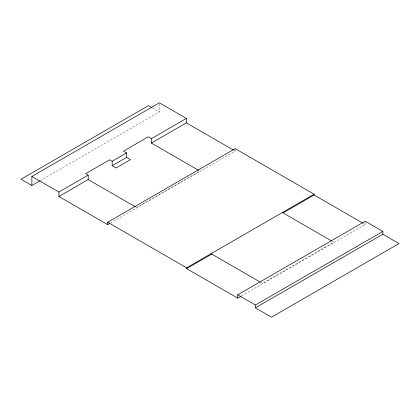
<?xml version="1.0" encoding="UTF-8"?>
<svg xmlns="http://www.w3.org/2000/svg" width="420" height="420" viewBox="0 0 420 420"><rect width="100%" height="100%" fill="white"/><g stroke="black" fill="none" stroke-linecap="round" stroke-linejoin="round"><path stroke-width="0.32" stroke-dasharray="2.1 1.58" d="M40.373 180.6L159.369 111.898L159.369 104.129M136.589 207.522L199.81 171.024M110.507 223.01L235.174 151.037L235.174 149.242M241.673 295.843L365.206 224.522L365.206 221.75M363.5 223.54L365.206 224.522M234.035 150.381L235.174 151.037M152.303 107.819L159.369 111.898M332.12 241.238L333.816 242.214L262.495 283.39L260.804 282.413"/><path stroke-width="0.63" d="M39.805 180.931L31.873 185.509L31.873 176.442L159.369 102.832L186.386 118.43L186.386 122.871L233.468 150.055M31.873 176.442L58.889 192.04L88.179 175.13L88.179 179.571L135.46 206.871M112.166 161.28L126.599 152.948L126.599 157.39L112.166 165.722L112.166 161.28L109.636 159.821L85.648 173.67L88.179 175.13M126.599 152.948L123.485 151.153L148.271 136.826L151.4 138.632L186.386 118.43M58.889 192.04L58.889 196.481L88.179 179.571M151.4 138.632L151.4 143.073L186.386 122.871M109.94 223.34L107.672 224.648L107.672 222.254L235.174 148.643L314.087 194.203L314.087 195.006L362.933 223.209M107.672 222.254L186.59 267.813L314.087 194.203M186.59 267.813L186.59 268.616L211.748 254.095L260.237 282.088M283.07 212.111L283.07 212.914L314.087 195.006M241.106 296.168L237.709 298.132L237.709 294.808L365.206 221.198L382.893 231.41L382.893 234.245L399 243.558L271.504 317.168L255.397 307.855L255.397 305.02L382.893 231.41M255.397 307.855L382.893 234.245M151.757 107.504L148.496 105.625L21 179.235L31.873 185.509M283.07 212.914L331.558 240.912M151.4 143.073L198.681 170.373M126.599 157.39L130.483 159.632L116.051 167.969L112.166 165.722M237.709 294.808L255.397 305.02M186.59 268.616L237.709 298.132M58.889 196.481L107.672 224.648M211.748 253.286L211.748 254.095"/></g></svg>
